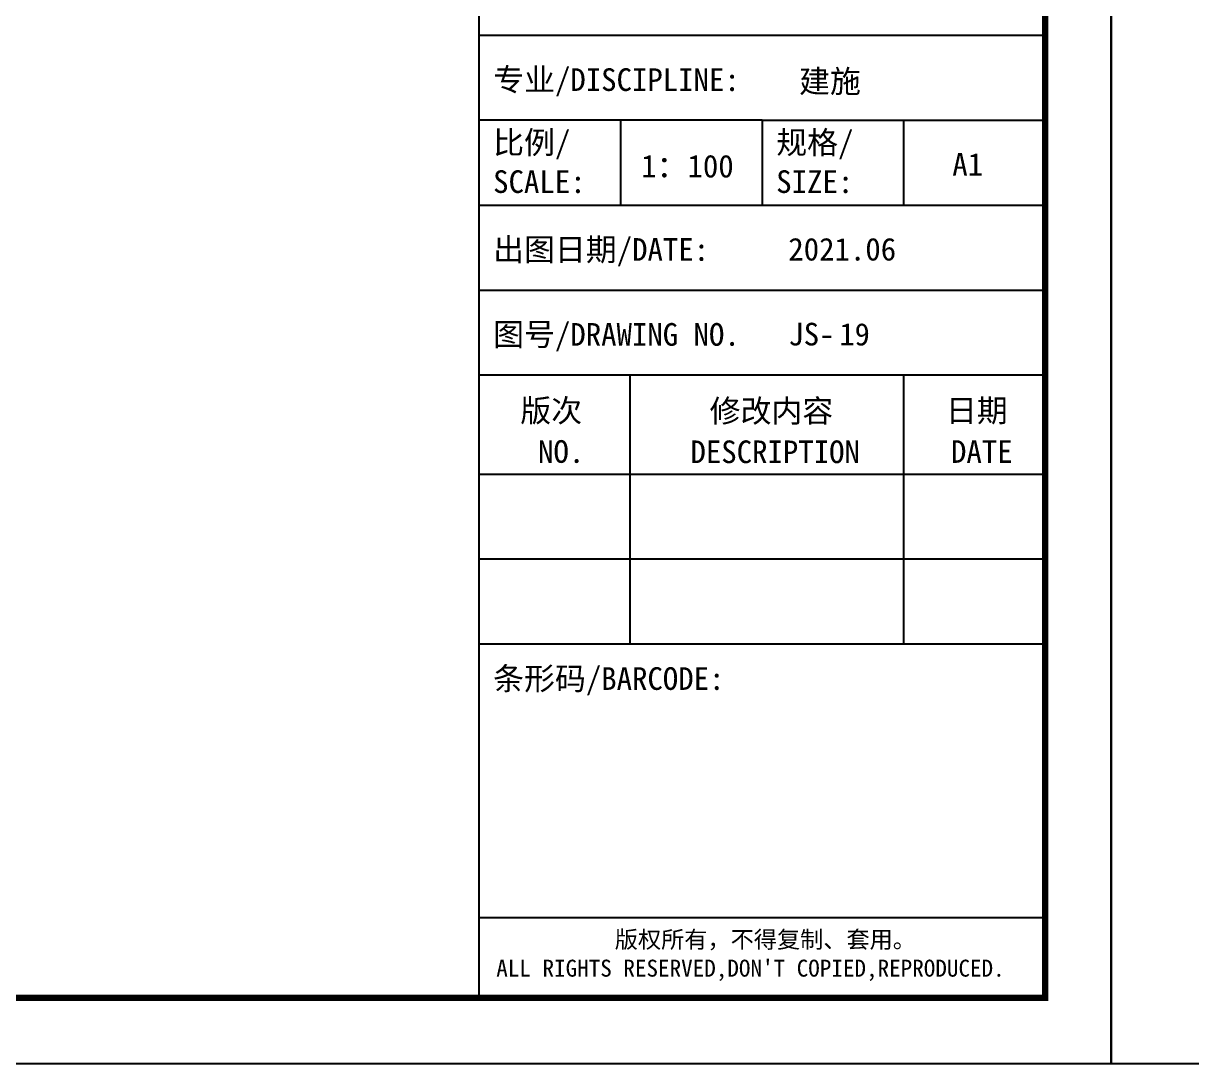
# Model space of a CAD drawing. Extents: x -737978 to 768813, y -372247 to 1140308.
# Drawn here: x 320801 to 338550, y -159911 to -144108 of the extents above; entities that cross this region are included whole.
import ezdxf
from ezdxf.enums import TextEntityAlignment as Align

# ---------------------------------------------------------------- set-up
doc = ezdxf.new("R2010")
doc.units = 0
doc.header["$LTSCALE"] = 10
doc.header["$MEASUREMENT"] = 0
doc.layers.get('0').update_dxf_attribs({"linetype": 'CONTINUOUS'})
doc.layers.add('PUB_TITLE', color=4, linetype='CONTINUOUS')
doc.styles.add('-宋体', font='', dxfattribs={"width": 0.8})
doc.styles.get('-宋体').set_extended_font_data('SimSun')

# ---------------------------------------------------------------- blocks, each defined once
blk = doc.blocks.new('TQ1')
at = {"layer": 'PUB_TITLE'}
for p, q in [((-49855, -408255), (-43855, -408255)), ((-46855, -409155), (-49855, -409155)), ((-48355, -409155), (-48355, -410055)), ((-46855, -409155), (-46855, -410055)), ((-46855, -409155), (-43855, -409155)), ((-45355, -409155), (-45355, -410055)), ((-49855, -410055), (-43855, -410055)), ((-49855, -410955), (-43855, -410955)), ((-48255, -411855), (-48255, -414705)), ((-45355, -411855), (-45355, -414705)), ((-49855, -412905), (-43855, -412905)), ((-49855, -413805), (-43855, -413805))]:
    blk.add_line(p, q, dxfattribs=at)
at = {"layer": 'PUB_TITLE', "const_width": 20}
for points in [[(-49855, -378414), (-49855, -418455)], [(-49855, -411855), (-43855, -411855)], [(-49855, -414705), (-43855, -414705)], [(-49855, -417605), (-43855, -417605)]]:
    blk.add_lwpolyline(points, dxfattribs=at)
at = {"layer": 'PUB_TITLE', "style": '-宋体'}
for s, height, p in [('专业/DISCIPLINE:', 240, (-49705, -408845)), ('建施', 240, (-46463, -408863)), ('比例/', 240, (-49705, -409511)), ('规格/', 240, (-46705, -409511)), ('1：100', 240, (-48136, -409762)), ('A1', 240, (-44839, -409743)), ('SCALE:', 240, (-49705, -409926)), ('SIZE:', 240, (-46705, -409926)), ('出图日期/DATE:', 240, (-49705, -410645)), ('2021.06', 240, (-46577, -410642)), ('图号/DRAWING NO.', 240, (-49705, -411545)), ('JS-', 240, (-46577, -411542)), ('条形码/BARCODE:', 240, (-49705, -415192)), ('版权所有，不得复制、套用。', 180, (-48416, -417927)), ("ALL RIGHTS RESERVED,DON'T COPIED,REPRODUCED.", 180, (-49672, -418231))]:
    blk.add_text(s, height=height, dxfattribs=at).set_placement(p)
for s, p in [('版次', (-49090, -412352)), ('修改内容', (-46756, -412356)), ('日期', (-44579, -412352)), ('NO.', (-48984, -412786)), ('DESCRIPTION', (-46716, -412789)), ('DATE', (-44526, -412786))]:
    blk.add_text(s, height=240, dxfattribs=at).set_placement(p, align=Align.CENTER)

msp = doc.modelspace()

# ---------------------------------------------------------------- linework, layer by layer
at = {"layer": 'PUB_TITLE'}
for points in [[(253224.9, -159910.6), (337324.9, -159910.6), (337324.9, -100510.6), (253224.9, -100510.6)], [(337324.9, -159910.6), (421424.9, -159910.6), (421424.9, -100510.6), (337324.9, -100510.6)]]:
    msp.add_lwpolyline(points, close=True, dxfattribs=at)
at = {"layer": 'PUB_TITLE', "const_width": 100}
msp.add_lwpolyline([(255724.9, -158910.6), (336324.9, -158910.6), (336324.9, -101510.6), (255724.9, -101510.6)], close=True, dxfattribs=at)

# ---------------------------------------------------------------- block references
at = {"xscale": 1.433507481003284, "yscale": 1.433507481003284, "zscale": 1.433507481003284}
msp.add_blockref('TQ1', (399191, 440948), dxfattribs=at)

# ---------------------------------------------------------------- texts
at = {"layer": 'PUB_TITLE', "style": '-宋体'}
msp.add_text('19', height=339.43, dxfattribs=at).set_placement((333199.6, -149000.6))

doc.saveas('drawing.dxf')
